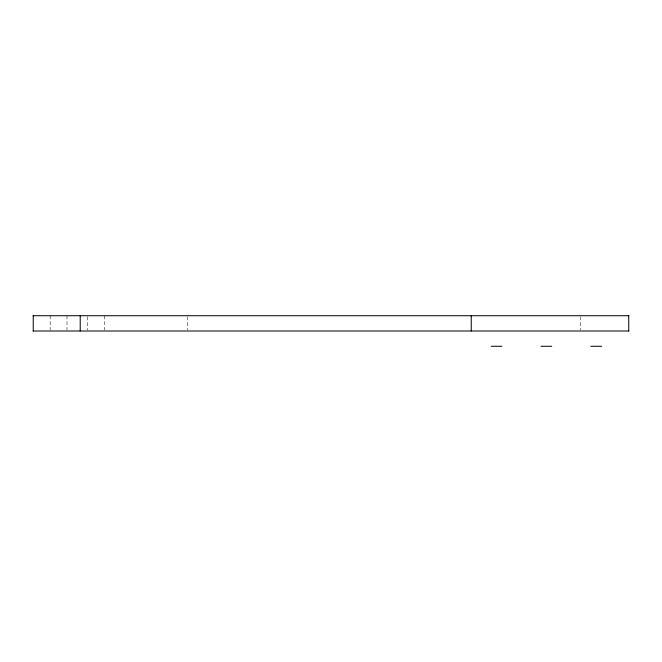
<?xml version="1.0" encoding="UTF-8"?>
<svg xmlns="http://www.w3.org/2000/svg" width="662" height="662" viewBox="0 0 662 662"><rect width="100%" height="100%" fill="white"/><g stroke="black" fill="none" stroke-linecap="round" stroke-linejoin="round"><path stroke-width="0.5" stroke-dasharray="3.31 2.48" d="M580.541 316.676L580.541 330.048M187.677 316.676L187.677 330.048M104.331 315.716L104.331 329.982M87.525 316.734L87.525 329.982M66.994 315.716L66.994 329.982M50.18 315.716L50.18 329.982"/><path stroke-width="0.99" d="M33.1 315.716L628.9 315.716M33.1 331L628.9 331M491.212 346.284L501.887 346.284M541.036 346.284L551.711 346.284M590.86 346.284L601.526 346.284M628.759 315.716L628.743 331M471.245 315.716L471.245 331M80.218 315.716L80.218 331M33.249 315.716L33.241 331"/></g></svg>
